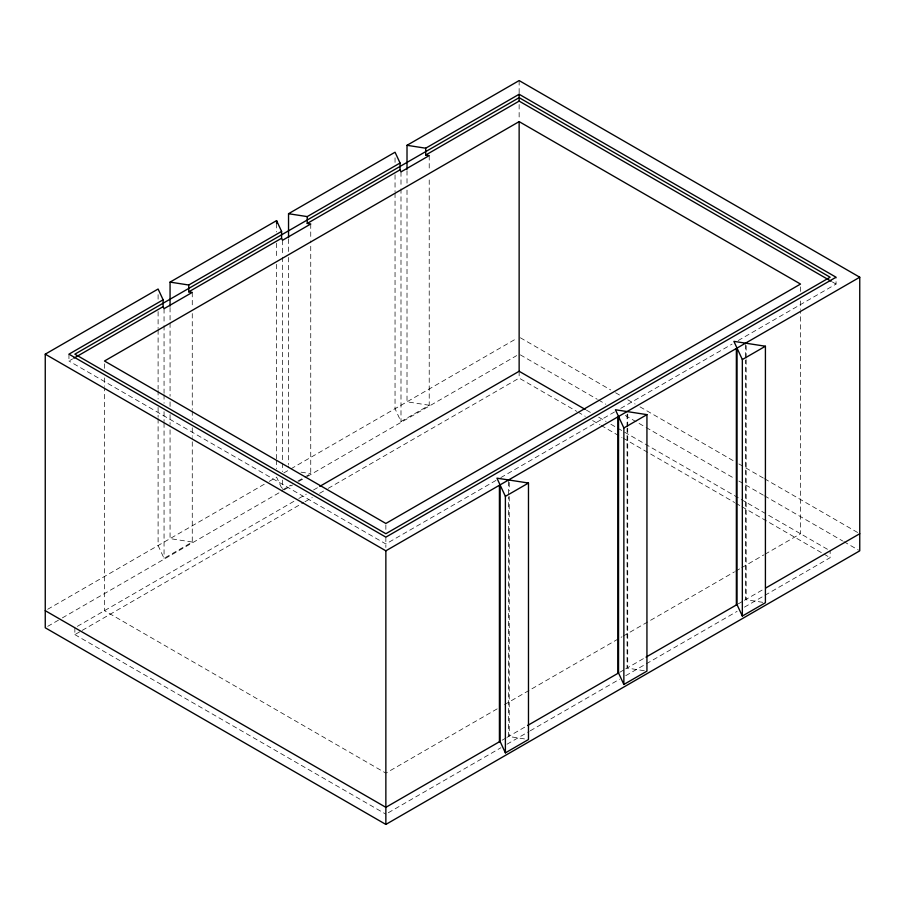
<?xml version="1.0" encoding="UTF-8"?>
<svg xmlns="http://www.w3.org/2000/svg" width="905" height="905" viewBox="0 0 905 905"><rect width="100%" height="100%" fill="white"/><g stroke="black" fill="none" stroke-linecap="round" stroke-linejoin="round"><path stroke-width="0.68" stroke-dasharray="4.53 3.39" d="M68.95 354.172L68.95 361.016L72.615 358.9M47.682 609.28L264.339 484.186M269.226 481.358L276.579 477.116L281.93 488.655M283.751 472.976L288.537 470.215L288.537 465.985M290.98 468.801L516.698 338.481M158.103 418.676L158.103 545.523L164.054 558.34L192.267 542.05L192.267 437.669M282.53 489.944L290.754 485.193M297.813 481.121L303.684 477.727M304.861 477.048L310.743 473.654L310.743 240.911M395.044 193.093L395.044 408.721L400.994 421.538L429.219 405.248L429.219 176.747M47.694 626.362L61.167 618.59M62.388 617.877L282.812 490.623M284.034 489.922L292.609 484.967M298.729 481.437L306.071 477.195M307.293 476.483L516.687 355.597M77.321 626.362L294.08 501.212M298.842 498.463L306.309 494.153M313.526 489.99L318.537 487.094M74.866 627.776L74.866 634.62L80.986 631.079M82.208 630.378L303.741 502.479M304.962 501.777L312.304 497.535M319.646 493.293L326.988 489.051M328.21 488.349L519.142 378.12L576.689 411.345M495.963 480.419L385.858 543.984L68.95 361.016M500.85 477.591L614.631 411.899M620.74 408.37L732.066 344.104M738.186 340.563L836.05 284.068L836.05 277.224M497.173 708.864L385.858 773.13L104.482 610.671L104.482 387.815M504.504 704.622L621.927 636.826M623.149 636.125L734.464 571.858M735.686 571.157L740.573 568.329M741.806 567.627L763.82 554.912M765.042 554.211L800.518 533.724L800.518 310.868M502.128 740.2L506.167 737.869M507.026 737.371L526.608 726.07M619.755 672.291L624.631 669.474M625.74 668.829L645.322 657.528M738.231 603.884L743.231 600.999M744.464 600.287L764.046 588.985M388.302 812.747L500.906 747.745M507.026 744.215L529.052 731.489M530.273 730.788L619.62 679.202M625.74 675.673L737.111 611.373M744.464 607.131L830.134 557.661L830.134 550.828M429.219 405.248L407.012 401.82L407.012 186.181M301.026 472.15L310.743 473.654M762.768 602.323L745.55 599.664L745.55 360.066M192.267 542.05L170.061 538.611L170.061 425.87M644.292 670.729L627.075 668.06L627.075 428.472M524.493 738.921L508.599 736.455L508.599 496.868M832.385 281.941L836.05 284.068M520.364 337.78L610.705 389.942M615.581 392.759L620.468 395.576M627.799 399.806L635.118 404.037M640.005 406.854L734 461.131M738.887 463.948L763.3 478.044M764.521 478.745L858.528 533.022M520.364 354.884L597.277 399.286M598.499 399.987L605.818 404.218M625.355 415.497L644.88 426.775M646.102 427.477L734 478.225M738.887 481.053L763.3 495.148M764.521 495.85L842.657 540.964M843.879 541.665L858.528 550.127M586.429 410.123L591.384 412.985M598.658 417.182L606.067 421.47M610.898 424.253L828.912 550.116M577.91 412.047L585.252 416.289M592.605 420.531L599.947 424.773M601.169 425.474L621.984 437.5M623.217 438.201L734.634 502.524M735.856 503.237L740.754 506.065M741.976 506.766L822.781 553.43M824.014 554.131L830.134 557.661M74.866 634.62L385.858 814.161M800.518 286.885L800.518 292.53M800.518 300.992L800.518 309.453M746.184 345.608L746.184 358.29M746.184 359.704L746.184 599.291M745.55 344.567L745.55 358.663M627.719 414.004L627.719 426.696M627.719 428.099L627.719 667.686M627.075 414.377L627.075 427.058M519.142 80.579L519.142 93.26M519.142 104.539L519.142 120.037M519.142 371.276L519.142 378.12M509.244 482.41L509.244 490.861M509.244 496.494L509.244 736.093M508.599 481.37L508.599 495.465M429.219 155.592L429.219 171.102M407.012 170.683L407.012 184.778M400.994 171.882L400.994 187.392M400.994 188.806L400.994 421.538M395.044 157.855L395.044 163.488M395.044 174.767L395.044 191.679M385.858 524.877L385.858 530.511M385.858 537.14L385.858 547.446M310.743 223.988L310.743 239.508M288.537 239.078L288.537 251.771M288.537 257.405L288.537 464.582M282.53 240.278L282.53 255.798M282.53 257.201L282.53 461.731M282.53 463.145L282.53 471.607M282.53 480.069L282.53 488.53M276.579 223.433L276.579 231.895M276.579 243.174L276.579 258.672M276.579 264.305L276.579 458.801M276.579 460.204L276.579 468.666M192.267 292.394L192.267 307.904M192.267 313.549L192.267 409.467M192.267 410.87L192.267 419.332M192.267 427.794L192.267 436.267M170.061 307.485L170.061 321.58M170.061 322.983L170.061 396.277M170.061 401.911L170.061 407.544M170.061 414.592L170.061 424.456M164.054 308.684L164.054 324.194M164.054 325.608L164.054 393.313M164.054 394.716L164.054 403.189M164.054 411.651L164.054 421.515M164.054 422.929L164.054 558.34M158.103 294.657L158.103 300.29M158.103 311.569L158.103 328.481M158.103 329.884L158.103 389.082M158.103 390.496L158.103 398.947M158.103 407.408L158.103 417.273M104.482 363.833L104.482 369.478M104.482 377.939L104.482 386.401"/><path stroke-width="1.36" d="M407.012 169.269L407.012 145.309L519.142 80.579L859.75 277.224L859.75 550.828L385.858 824.421L45.25 627.776L45.25 354.172L158.103 289.023L163.115 299.804L163.115 306.648L164.054 308.684L192.267 292.394L188.749 291.84L188.749 285.007L281.579 231.409L276.579 220.616L170.061 282.111L170.061 306.071M288.537 237.676L288.537 213.716L395.044 152.221L400.055 163.013L400.055 169.846L400.994 171.882L429.219 155.592L425.701 155.049L425.701 148.205L519.142 94.256L836.05 277.224L385.858 537.14L68.95 354.172L163.115 299.804M288.537 213.716L307.225 216.6L400.055 163.013M73.837 358.188L163.115 306.648M188.749 291.84L281.579 238.253L281.579 231.409M307.225 216.6L307.225 223.445L400.055 169.846M425.701 155.049L519.142 101.1L831.163 281.24M519.142 121.621L104.482 361.016L385.858 523.463L800.518 284.068L519.142 121.621L519.142 371.276L319.759 486.381M45.25 354.172L385.858 550.817L859.75 277.224M505.386 752.858L505.386 496.359L528.475 483.032L528.475 739.532L505.386 752.858L500.058 741.387L500.058 484.888M623.862 684.463L623.862 427.963L646.939 414.637L646.939 671.137L623.862 684.463L618.534 672.992L618.534 416.492M742.338 616.067L742.338 359.557L765.415 346.23L765.415 602.73L742.338 616.067L737.009 604.585L737.009 348.086M500.058 741.387L385.858 807.328L45.25 610.671M527.558 725.516L618.534 672.992M646.023 657.12L737.009 604.585M765.721 588.012L859.75 533.724M407.012 145.309L425.701 148.205M307.225 223.445L310.743 223.988L282.53 240.278L281.579 238.253M765.415 346.23L733.887 341.355L742.338 359.557M170.061 282.111L188.749 285.007M646.939 414.637L615.411 409.75L623.862 427.963M528.475 483.032L496.935 478.157L505.386 496.359M519.142 371.276L585.207 409.422M736.365 348.459L736.365 604.959M617.889 416.854L617.889 673.365M519.142 94.256L519.142 101.1M499.424 485.261L499.424 741.761M385.858 550.817L385.858 824.421M276.579 220.616L276.579 223.433M519.142 97.672L74.866 354.172L385.858 533.724L830.134 277.224L519.142 97.672"/></g></svg>
